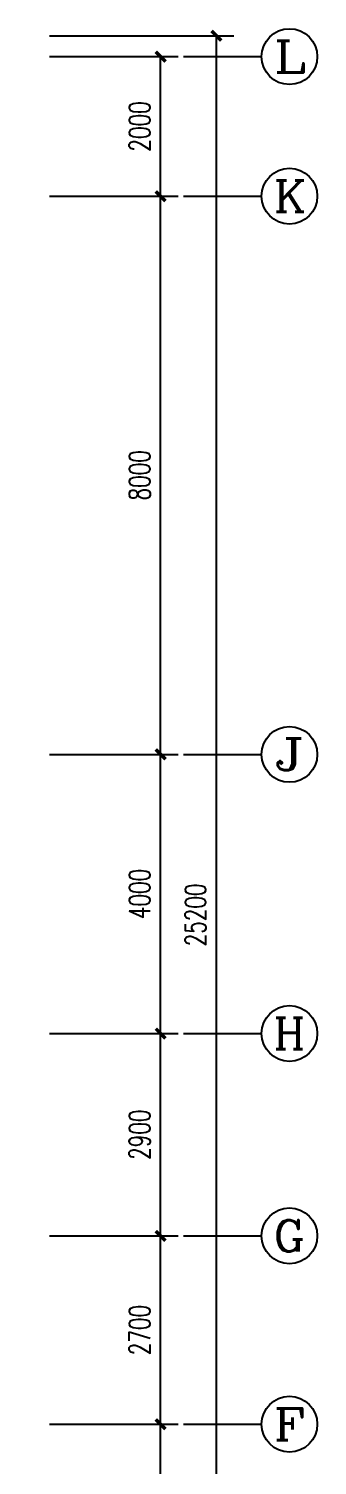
# Model space of a CAD drawing. Extents: x 190999 to 918899, y -200814 to 215286.
# Drawn here: x 285590 to 289735, y -80792 to -60204 of the extents above; entities that cross this region are included whole.
import ezdxf
from ezdxf.enums import TextEntityAlignment as Align

# ---------------------------------------------------------------- set-up
doc = ezdxf.new("R2010")
doc.units = 0
doc.header["$LTSCALE"] = 1000
doc.header["$MEASUREMENT"] = 0
doc.layers.get('Defpoints').update_dxf_attribs({"color": 1})
doc.layers.add('AXIS', color=3, linetype='Continuous')
doc.layers.add('AXIS_TEXT', color=7, linetype='Continuous')
doc.styles.add('_TCH_AXIS', font='COMPLEX', dxfattribs={"bigfont": 'GBCBIG'})
doc.styles.add('COMPLEX', font='COMPLEX')
doc.styles.add('DIM_FONT', font='SIMPLEX', dxfattribs={"width": 0.7, "bigfont": 'GBCBIG'})
doc.dimstyles.new('DIMN', dxfattribs={"dimtxt": 300, "dimasz": 100, "dimexe": 250, "dimexo": 300, "dimgap": 150, "dimtad": 1, "dimdec": 0, "dimzin": 0, "dimdsep": 46, "dimtxsty": 'DIM_FONT', "dimblk": 'ARCHTICK', "dimcen": 0.09, "dimclrt": 7, "dimazin": 2, "dimtfac": 1, "dimtdec": 0, "dimtix": 1, "dimtmove": 2, "dimatfit": 3, "dimfxl": 0, "dimtolj": 1, "dimtzin": 0, "dimarcsym": 0})

# ---------------------------------------------------------------- blocks, each defined once
blk = doc.blocks.new('_ArchTick')
at = {"const_width": 0.5}
blk.add_lwpolyline([(-0.7, -0.7), (0.7, 0.7)], dxfattribs=at)
blk = doc.blocks.new('*D1314')
at = {"layer": 'AXIS', "color": 0, "lineweight": -2}
for p, q in [((285890, -60604), (287735, -60604)), ((287485, -62604), (287485, -60604)), ((285890, -62604), (287735, -62604))]:
    blk.add_line(p, q, dxfattribs=at)
at = {"layer": 'Defpoints', "color": 0}
for p in [(285590, -60604), (287485, -60604), (285590, -62604)]:
    blk.add_point(p, dxfattribs=at)
at = {"layer": 'AXIS', "color": 0, "lineweight": -2, "xscale": 100, "yscale": 100, "zscale": 100}
for p, rotation in [((287485, -60604), 90), ((287485, -62604), 270)]:
    blk.add_blockref('_ArchTick', p, dxfattribs=dict(at, rotation=rotation))
at = {"layer": 'AXIS', "color": 7, "insert": (287185, -61604), "char_height": 300, "attachment_point": 5, "rotation": 90, "style": 'DIM_FONT'}
blk.add_mtext('\\A1;2000', dxfattribs=at)
blk = doc.blocks.new('*D1315')
at = {"layer": 'AXIS', "color": 0, "lineweight": -2}
for p, q in [((285890, -62604), (287735, -62604)), ((287485, -70604), (287485, -62604)), ((285890, -70604), (287735, -70604))]:
    blk.add_line(p, q, dxfattribs=at)
at = {"layer": 'Defpoints', "color": 0}
for p in [(285590, -62604), (287485, -62604), (285590, -70604)]:
    blk.add_point(p, dxfattribs=at)
at = {"layer": 'AXIS', "color": 0, "lineweight": -2, "xscale": 100, "yscale": 100, "zscale": 100}
for p, rotation in [((287485, -62604), 90), ((287485, -70604), 270)]:
    blk.add_blockref('_ArchTick', p, dxfattribs=dict(at, rotation=rotation))
at = {"layer": 'AXIS', "color": 7, "insert": (287185, -66604), "char_height": 300, "attachment_point": 5, "rotation": 90, "style": 'DIM_FONT'}
blk.add_mtext('\\A1;8000', dxfattribs=at)
blk = doc.blocks.new('*D1316')
at = {"layer": 'AXIS', "color": 0, "lineweight": -2}
for p, q in [((285890, -70604), (287735, -70604)), ((287485, -74604), (287485, -70604)), ((285890, -74604), (287735, -74604))]:
    blk.add_line(p, q, dxfattribs=at)
at = {"layer": 'Defpoints', "color": 0}
for p in [(285590, -70604), (287485, -70604), (285590, -74604)]:
    blk.add_point(p, dxfattribs=at)
at = {"layer": 'AXIS', "color": 0, "lineweight": -2, "xscale": 100, "yscale": 100, "zscale": 100}
for p, rotation in [((287485, -70604), 90), ((287485, -74604), 270)]:
    blk.add_blockref('_ArchTick', p, dxfattribs=dict(at, rotation=rotation))
at = {"layer": 'AXIS', "color": 7, "insert": (287185, -72604), "char_height": 300, "attachment_point": 5, "rotation": 90, "style": 'DIM_FONT'}
blk.add_mtext('\\A1;4000', dxfattribs=at)
blk = doc.blocks.new('*D1317')
at = {"layer": 'AXIS', "color": 0, "lineweight": -2}
for p, q in [((285890, -74604), (287735, -74604)), ((287485, -77504), (287485, -74604)), ((285890, -77504), (287735, -77504))]:
    blk.add_line(p, q, dxfattribs=at)
at = {"layer": 'Defpoints', "color": 0}
for p in [(285590, -74604), (287485, -74604), (285590, -77504)]:
    blk.add_point(p, dxfattribs=at)
at = {"layer": 'AXIS', "color": 0, "lineweight": -2, "xscale": 100, "yscale": 100, "zscale": 100}
for p, rotation in [((287485, -74604), 90), ((287485, -77504), 270)]:
    blk.add_blockref('_ArchTick', p, dxfattribs=dict(at, rotation=rotation))
at = {"layer": 'AXIS', "color": 7, "insert": (287185, -76054), "char_height": 300, "attachment_point": 5, "rotation": 90, "style": 'DIM_FONT'}
blk.add_mtext('\\A1;2900', dxfattribs=at)
blk = doc.blocks.new('*D1318')
at = {"layer": 'AXIS', "color": 0, "lineweight": -2}
for p, q in [((285890, -77504), (287735, -77504)), ((287485, -80204), (287485, -77504)), ((285890, -80204), (287735, -80204))]:
    blk.add_line(p, q, dxfattribs=at)
at = {"layer": 'Defpoints', "color": 0}
for p in [(285590, -77504), (287485, -77504), (285590, -80204)]:
    blk.add_point(p, dxfattribs=at)
at = {"layer": 'AXIS', "color": 0, "lineweight": -2, "xscale": 100, "yscale": 100, "zscale": 100}
for p, rotation in [((287485, -77504), 90), ((287485, -80204), 270)]:
    blk.add_blockref('_ArchTick', p, dxfattribs=dict(at, rotation=rotation))
at = {"layer": 'AXIS', "color": 7, "insert": (287185, -78854), "char_height": 300, "attachment_point": 5, "rotation": 90, "style": 'DIM_FONT'}
blk.add_mtext('\\A1;2700', dxfattribs=at)
blk = doc.blocks.new('*D1319')
at = {"layer": 'AXIS', "color": 0, "lineweight": -2}
for p, q in [((285890, -80204), (287735, -80204)), ((287485, -82604), (287485, -80204)), ((285890, -82604), (287735, -82604))]:
    blk.add_line(p, q, dxfattribs=at)
at = {"layer": 'Defpoints', "color": 0}
for p in [(285590, -80204), (287485, -80204), (285590, -82604)]:
    blk.add_point(p, dxfattribs=at)
at = {"layer": 'AXIS', "color": 0, "lineweight": -2, "xscale": 100, "yscale": 100, "zscale": 100}
for p, rotation in [((287485, -80204), 90), ((287485, -82604), 270)]:
    blk.add_blockref('_ArchTick', p, dxfattribs=dict(at, rotation=rotation))
at = {"layer": 'AXIS', "color": 7, "insert": (287185, -81404), "char_height": 300, "attachment_point": 5, "rotation": 90, "style": 'DIM_FONT'}
blk.add_mtext('\\A1;2400', dxfattribs=at)
blk = doc.blocks.new('*D1323')
at = {"layer": 'AXIS', "color": 0, "lineweight": -2}
for p, q in [((285890, -60304), (288535, -60304)), ((288285, -85504), (288285, -60304)), ((285890, -85504), (288535, -85504))]:
    blk.add_line(p, q, dxfattribs=at)
at = {"layer": 'Defpoints', "color": 0}
for p in [(285590, -60304), (288285, -60304), (285590, -85504)]:
    blk.add_point(p, dxfattribs=at)
at = {"layer": 'AXIS', "color": 0, "lineweight": -2, "xscale": 100, "yscale": 100, "zscale": 100}
for p, rotation in [((288285, -60304), 90), ((288285, -85504), 270)]:
    blk.add_blockref('_ArchTick', p, dxfattribs=dict(at, rotation=rotation))
at = {"layer": 'AXIS', "color": 7, "insert": (287985, -72904), "char_height": 300, "attachment_point": 5, "rotation": 90, "style": 'DIM_FONT'}
blk.add_mtext('\\A1;25200', dxfattribs=at)
blk = doc.blocks.new('_AXISO')
blk.add_circle((0, 0), 0.5)
at = {"layer": 'AXIS_TEXT', "style": 'COMPLEX', "width": 1.041667}
blk.add_attdef('A', text='', height=0.56, dxfattribs=at).set_placement((-0.25, -0.28), (0.25, -0.28), align=Align.FIT)

msp = doc.modelspace()

# ---------------------------------------------------------------- linework, layer by layer
at = {"layer": 'AXIS'}
for p, q in [((287811.6, -60603.6), (288934.6, -60603.6)), ((287811.6, -62603.6), (288934.6, -62603.6)), ((287811.6, -70603.6), (288934.6, -70603.6)), ((287811.6, -74603.6), (288934.6, -74603.6)), ((287811.6, -77503.6), (288934.6, -77503.6)), ((287811.6, -80203.6), (288934.6, -80203.6))]:
    msp.add_line(p, q, dxfattribs=at)

# ---------------------------------------------------------------- block references
ref = msp.add_blockref('_AXISO', (289334.6, -60603.6), dxfattribs=dict(at, xscale=800, yscale=800, zscale=800))
ref.add_attrib('A', 'L', dxfattribs={"layer": 'AXIS_TEXT', "height": 452.5, "style": '_TCH_AXIS', "width": 1.4}).set_placement((289108.3, -60829.9), (289560.9, -60829.9), align=Align.FIT)
ref = msp.add_blockref('_AXISO', (289334.6, -62603.6), dxfattribs=dict(at, xscale=800, yscale=800, zscale=800))
ref.add_attrib('A', 'K', dxfattribs={"layer": 'AXIS_TEXT', "height": 452.5, "style": '_TCH_AXIS', "width": 1.105263}).set_placement((289108.3, -62829.9), (289560.9, -62829.9), align=Align.FIT)
ref = msp.add_blockref('_AXISO', (289334.6, -70603.6), dxfattribs=dict(at, xscale=800, yscale=800, zscale=800))
ref.add_attrib('A', 'J', dxfattribs={"layer": 'AXIS_TEXT', "height": 452.5, "style": '_TCH_AXIS', "width": 1.909091}).set_placement((289108.3, -70829.9), (289560.9, -70829.9), align=Align.FIT)
ref = msp.add_blockref('_AXISO', (289334.6, -74603.6), dxfattribs=dict(at, xscale=800, yscale=800, zscale=800))
ref.add_attrib('A', 'H', dxfattribs={"layer": 'AXIS_TEXT', "height": 452.5, "style": '_TCH_AXIS', "width": 1.05}).set_placement((289108.3, -74829.9), (289560.9, -74829.9), align=Align.FIT)
ref = msp.add_blockref('_AXISO', (289334.6, -77503.6), dxfattribs=dict(at, xscale=800, yscale=800, zscale=800))
ref.add_attrib('A', 'G', dxfattribs={"layer": 'AXIS_TEXT', "height": 452.5, "style": '_TCH_AXIS', "width": 1.166667}).set_placement((289108.3, -77729.9), (289560.9, -77729.9), align=Align.FIT)
ref = msp.add_blockref('_AXISO', (289334.6, -80203.6), dxfattribs=dict(at, xscale=800, yscale=800, zscale=800))
ref.add_attrib('A', 'F', dxfattribs={"layer": 'AXIS_TEXT', "height": 452.5, "style": '_TCH_AXIS', "width": 1.3125}).set_placement((289108.3, -80429.9), (289560.9, -80429.9), align=Align.FIT)

# ---------------------------------------------------------------- dimensions: what is measured, and where the dimension line sits
for p1, p2, distance, picture, middle in [((285590.1, -85503.6), (285590.1, -60303.6), -2694.4, '*D1323', (287984.6, -72903.6)), ((285590.1, -62603.6), (285590.1, -60603.6), -1894.4, '*D1314', (287184.6, -61603.6)), ((285590.1, -70603.6), (285590.1, -62603.6), -1894.4, '*D1315', (287184.6, -66603.6)), ((285590.1, -74603.6), (285590.1, -70603.6), -1894.4, '*D1316', (287184.6, -72603.6)), ((285590.1, -77503.6), (285590.1, -74603.6), -1894.4, '*D1317', (287184.6, -76053.6)), ((285590.1, -80203.6), (285590.1, -77503.6), -1894.4, '*D1318', (287184.6, -78853.6)), ((285590.1, -82603.6), (285590.1, -80203.6), -1894.4, '*D1319', (287184.6, -81403.6))]:
    dim = msp.add_aligned_dim(p1=p1, p2=p2, distance=distance, dimstyle='DIMN', dxfattribs=at)
    dim.commit()
    dim.dimension.update_dxf_attribs({"geometry": picture, "text_midpoint": middle})

doc.saveas('drawing.dxf')
